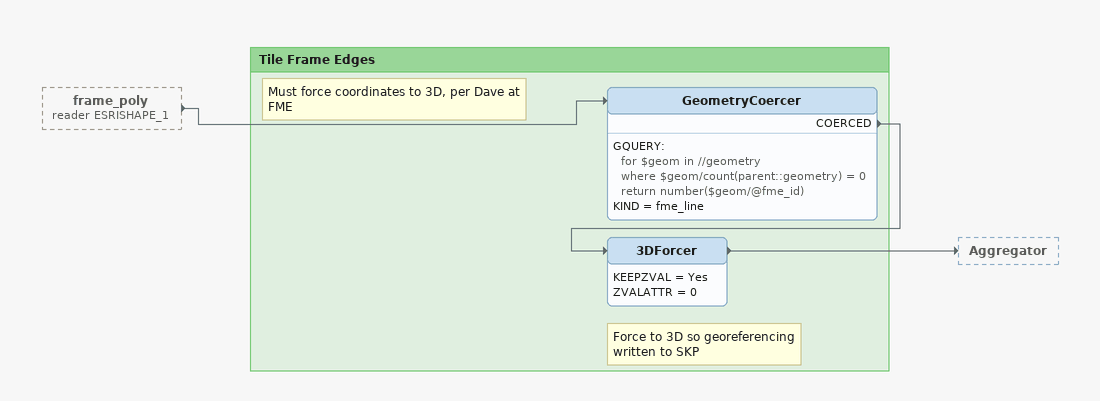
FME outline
frame_poly (reader ESRISHAPE_1) [outside]
    -> GeometryCoercer

Bookmark: Tile Frame Edges
Note: Must force coordinates to 3D, per Dave at FME
GeometryCoercer
    GQUERY:
      for $geom in //geometry
      where $geom/count(parent::geometry) = 0
      return number($geom/@fme_id)
    KIND = fme_line
    COERCED -> 3DForcer
Note: Force to 3D so georeferencing / written to SKP
3DForcer
    KEEPZVAL = Yes
    ZVALATTR = 0
    -> Aggregator
